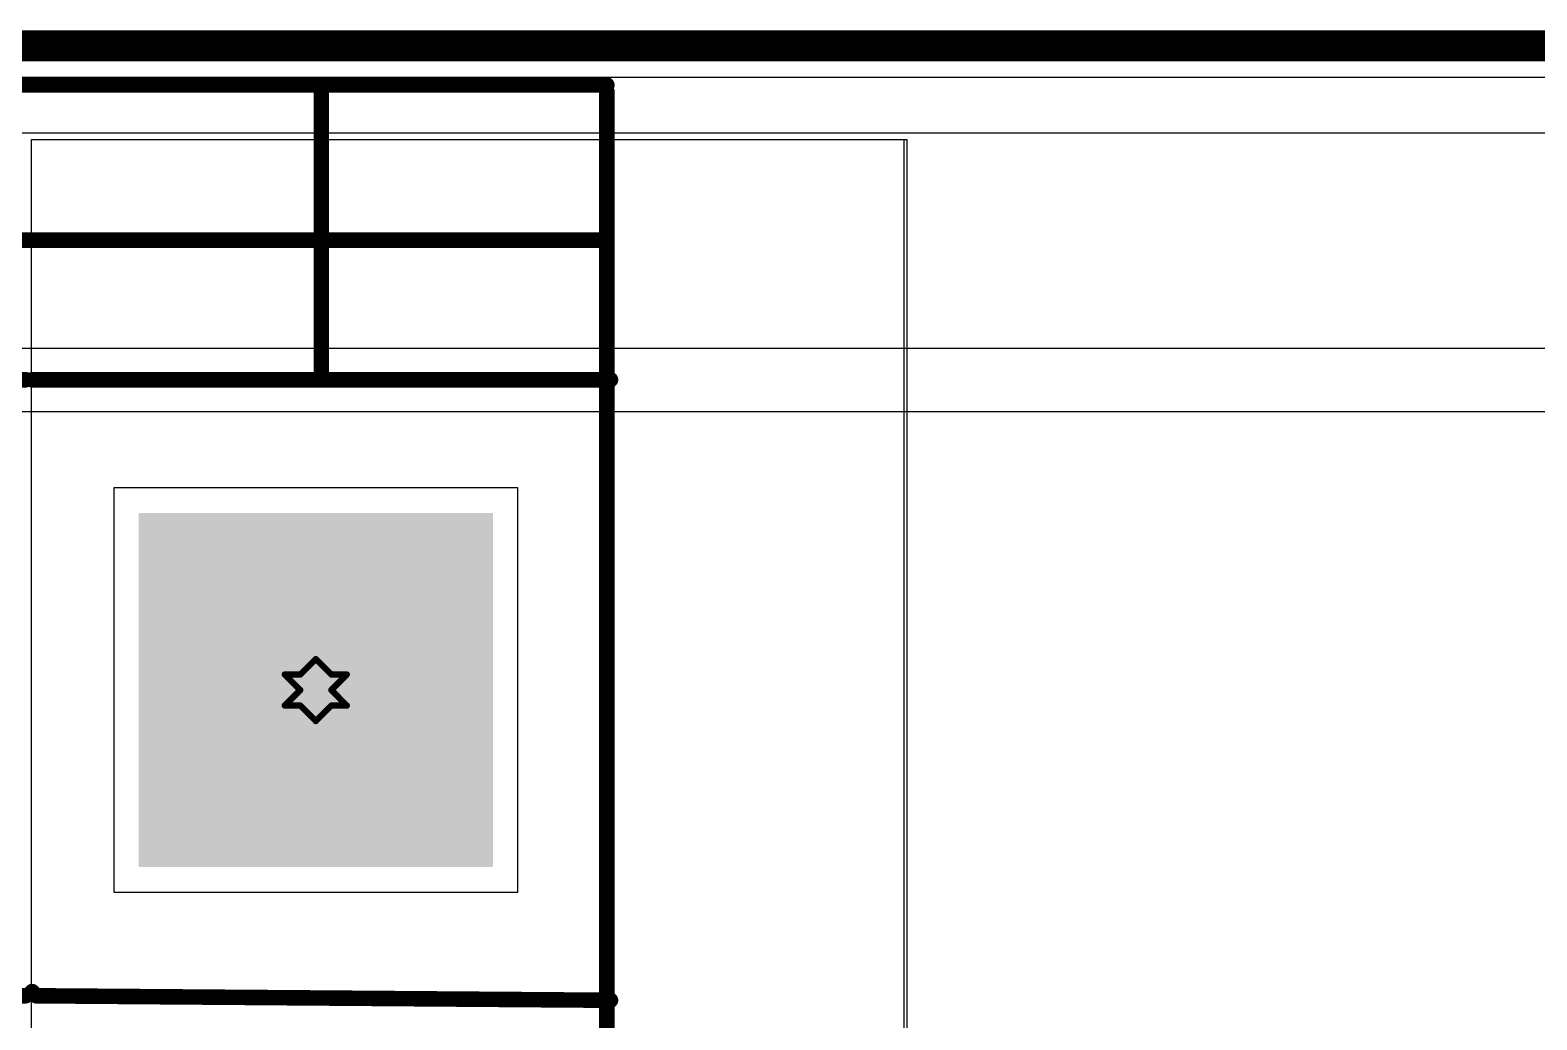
# Model space of a CAD drawing. Header units: inches. Extents: x -4 to 5258, y -4 to 5281.
# Drawn here: x 70.33 to 82.66, y 98.03 to 106.14 of the extents above; entities that cross this region are included whole.
import ezdxf

# ---------------------------------------------------------------- set-up
doc = ezdxf.new("R2010")
doc.units = ezdxf.units.IN
for name, color, linetype in [('Board Outline', 216, 'Continuous'), ('Bottom Layer', 5, 'Continuous'), ('Bottom Solder', 6, 'Continuous'), ('Drill Drawing', 1, 'Continuous'), ('Layer 1', 16, 'Continuous'), ('Layer 2', 76, 'Continuous'), ('Multi-Layer', 9, 'Continuous'), ('Pad Holes', 156, 'Continuous'), ('Top Layer', 1, 'Continuous'), ('Top Overlay', 2, 'Continuous'), ('Top Solder', 216, 'Continuous')]:
    doc.layers.add(name, color=color, linetype=linetype)

# ---------------------------------------------------------------- blocks, each defined once
blk = doc.blocks.new('DB128L_5_08_4P_GN_S_206')
at = {"layer": 'Bottom Layer'}
blk.add_hatch(color=5, dxfattribs=at).paths.add_polyline_path([(-9.02, 1.4), (-6.22, 1.4), (-6.22, -1.4), (-9.02, -1.4)])
at = {"layer": 'Bottom Solder'}
blk.add_hatch(color=6, dxfattribs=at).paths.add_polyline_path([(-9.07, 1.45), (-6.17, 1.45), (-6.17, -1.45), (-9.07, -1.45)])
at = {"layer": 'Layer 1'}
blk.add_hatch(color=16, dxfattribs=at).paths.add_polyline_path([(-9.02, 1.4), (-6.22, 1.4), (-6.22, -1.4), (-9.02, -1.4)])
at = {"layer": 'Layer 2'}
blk.add_hatch(color=76, dxfattribs=at).paths.add_polyline_path([(-9.02, 1.4), (-6.22, 1.4), (-6.22, -1.4), (-9.02, -1.4)])
at = {"layer": 'Multi-Layer'}
blk.add_hatch(color=9, dxfattribs=at).paths.add_polyline_path([(-9.02, 1.4), (-6.22, 1.4), (-6.22, -1.4), (-9.02, -1.4)])
at = {"layer": 'Pad Holes'}
h = blk.add_hatch(color=7, dxfattribs=at)
edge = h.paths.add_edge_path()
edge.add_arc((-7.657, 0), 0.75, 90, 270)
edge.add_line((-7.657, -0.75), (-7.583, -0.75))
edge.add_arc((-7.583, 0), 0.75, 270, 450)
edge.add_line((-7.583, 0.75), (-7.657, 0.75))
at = {"layer": 'Top Layer'}
blk.add_hatch(color=1, dxfattribs=at).paths.add_polyline_path([(-9.02, 1.4), (-6.22, 1.4), (-6.22, -1.4), (-9.02, -1.4)])
at = {"layer": 'Top Solder'}
blk.add_hatch(color=216, dxfattribs=at).paths.add_polyline_path([(-9.07, 1.45), (-6.17, 1.45), (-6.17, -1.45), (-9.07, -1.45)])
at = {"layer": 'Top Overlay'}
for points in [[(-10.003, -4.9, 0.127, 0.127, 0), (-10.003, 5.1, 0.127, 0.127, 0)], [(-5.331, 2.503, 0.127, 0.127, 0), (-10.033, 2.54, 0.127, 0.127, 0)], [(-5.297, 2.469, 0.127, 0.127, 0), (-5.331, 2.503, 0.127, 0.127, 0)], [(4.702, 2.503, 0.127, 0.127, 0), (-5.244, 2.503, 0.127, 0.127, 0)], [(-5.297, -2.54, 0.127, 0.127, 0), (-10.033, -2.54, 0.127, 0.127, 0)], [(-7.665, -4.908, 0.127, 0.127, 0), (-7.665, -2.54, 0.127, 0.127, 0)], [(4.736, -2.54, 0.127, 0.127, 0), (-5.244, -2.54, 0.127, 0.127, 0)], [(0.18, -3.683, 0.127, 0.127, 0), (-10.003, -3.683, 0.127, 0.127, 0)], [(0.355, -4.953, 0.127, 0.127, 0), (-10.003, -4.953, 0.127, 0.127, 0)]]:
    blk.add_lwpolyline(points, format="xyseb", dxfattribs=at)
for points in [[(-10.065, 2.54, 0.0635, 0.0635, 1), (-10.001, 2.54, 0.0635, 0.0635, 1)], [(-5.363, 2.503, 0.0635, 0.0635, 1), (-5.299, 2.503, 0.0635, 0.0635, 1)], [(-5.363, 2.503, 0.0635, 0.0635, 1), (-5.299, 2.503, 0.0635, 0.0635, 1)], [(-5.329, 2.469, 0.0635, 0.0635, 1), (-5.265, 2.469, 0.0635, 0.0635, 1)], [(-5.276, 2.503, 0.0635, 0.0635, 1), (-5.212, 2.503, 0.0635, 0.0635, 1)], [(-10.065, -2.54, 0.0635, 0.0635, 1), (-10.001, -2.54, 0.0635, 0.0635, 1)], [(-7.697, -2.54, 0.0635, 0.0635, 1), (-7.633, -2.54, 0.0635, 0.0635, 1)], [(-5.329, -2.54, 0.0635, 0.0635, 1), (-5.265, -2.54, 0.0635, 0.0635, 1)], [(-5.276, -2.54, 0.0635, 0.0635, 1), (-5.212, -2.54, 0.0635, 0.0635, 1)], [(-10.035, -3.683, 0.0635, 0.0635, 1), (-9.971, -3.683, 0.0635, 0.0635, 1)], [(-10.035, -4.9, 0.0635, 0.0635, 1), (-9.971, -4.9, 0.0635, 0.0635, 1)], [(-10.035, -4.953, 0.0635, 0.0635, 1), (-9.971, -4.953, 0.0635, 0.0635, 1)], [(-7.697, -4.908, 0.0635, 0.0635, 1), (-7.633, -4.908, 0.0635, 0.0635, 1)]]:
    blk.add_lwpolyline(points, format="xyseb", close=True, dxfattribs=at)

msp = doc.modelspace()

# ---------------------------------------------------------------- linework, layer by layer
at = {"layer": 'Board Outline'}
msp.add_lwpolyline([(-4.009, 106.009, 0.254, 0.254, 0), (145.991, 106.009, 0.254, 0.254, 0)], format="xyseb", dxfattribs=at)
at = {"layer": 'Bottom Layer'}
for p, q in [((50.144, 105.295), (125.662, 105.295)), ((74.321, 102.388), (71.013, 102.388)), ((71.013, 102.388), (71.013, 99.08)), ((74.321, 99.08), (74.321, 102.388)), ((71.013, 99.08), (74.321, 99.08))]:
    msp.add_line(p, q, dxfattribs=at)
at = {"layer": 'Drill Drawing'}
for points in [[(72.54, 100.861, 0.0508, 0.0508, 0), (72.667, 100.988, 0.0508, 0.0508, 0)], [(72.667, 100.988, 0.0508, 0.0508, 0), (72.794, 100.861, 0.0508, 0.0508, 0)], [(72.413, 100.861, 0.0508, 0.0508, 0), (72.54, 100.734, 0.0508, 0.0508, 0)], [(72.413, 100.861, 0.0508, 0.0508, 0), (72.54, 100.861, 0.0508, 0.0508, 0)], [(72.794, 100.861, 0.0508, 0.0508, 0), (72.921, 100.861, 0.0508, 0.0508, 0)], [(72.794, 100.734, 0.0508, 0.0508, 0), (72.921, 100.861, 0.0508, 0.0508, 0)], [(72.413, 100.607, 0.0508, 0.0508, 0), (72.54, 100.734, 0.0508, 0.0508, 0)], [(72.794, 100.734, 0.0508, 0.0508, 0), (72.921, 100.607, 0.0508, 0.0508, 0)], [(72.413, 100.607, 0.0508, 0.0508, 0), (72.54, 100.607, 0.0508, 0.0508, 0)], [(72.54, 100.607, 0.0508, 0.0508, 0), (72.667, 100.48, 0.0508, 0.0508, 0)], [(72.667, 100.48, 0.0508, 0.0508, 0), (72.794, 100.607, 0.0508, 0.0508, 0)], [(72.794, 100.607, 0.0508, 0.0508, 0), (72.921, 100.607, 0.0508, 0.0508, 0)]]:
    msp.add_lwpolyline(points, format="xyseb", dxfattribs=at)
for points in [[(72.654, 100.988, 0.0254, 0.0254, 1), (72.68, 100.988, 0.0254, 0.0254, 1)], [(72.654, 100.988, 0.0254, 0.0254, 1), (72.68, 100.988, 0.0254, 0.0254, 1)], [(72.4, 100.861, 0.0254, 0.0254, 1), (72.426, 100.861, 0.0254, 0.0254, 1)], [(72.4, 100.861, 0.0254, 0.0254, 1), (72.426, 100.861, 0.0254, 0.0254, 1)], [(72.527, 100.861, 0.0254, 0.0254, 1), (72.553, 100.861, 0.0254, 0.0254, 1)], [(72.527, 100.861, 0.0254, 0.0254, 1), (72.553, 100.861, 0.0254, 0.0254, 1)], [(72.781, 100.861, 0.0254, 0.0254, 1), (72.807, 100.861, 0.0254, 0.0254, 1)], [(72.781, 100.861, 0.0254, 0.0254, 1), (72.807, 100.861, 0.0254, 0.0254, 1)], [(72.908, 100.861, 0.0254, 0.0254, 1), (72.934, 100.861, 0.0254, 0.0254, 1)], [(72.908, 100.861, 0.0254, 0.0254, 1), (72.934, 100.861, 0.0254, 0.0254, 1)], [(72.527, 100.734, 0.0254, 0.0254, 1), (72.553, 100.734, 0.0254, 0.0254, 1)], [(72.527, 100.734, 0.0254, 0.0254, 1), (72.553, 100.734, 0.0254, 0.0254, 1)], [(72.781, 100.734, 0.0254, 0.0254, 1), (72.807, 100.734, 0.0254, 0.0254, 1)], [(72.781, 100.734, 0.0254, 0.0254, 1), (72.807, 100.734, 0.0254, 0.0254, 1)], [(72.4, 100.607, 0.0254, 0.0254, 1), (72.426, 100.607, 0.0254, 0.0254, 1)], [(72.4, 100.607, 0.0254, 0.0254, 1), (72.426, 100.607, 0.0254, 0.0254, 1)], [(72.527, 100.607, 0.0254, 0.0254, 1), (72.553, 100.607, 0.0254, 0.0254, 1)], [(72.527, 100.607, 0.0254, 0.0254, 1), (72.553, 100.607, 0.0254, 0.0254, 1)], [(72.781, 100.607, 0.0254, 0.0254, 1), (72.807, 100.607, 0.0254, 0.0254, 1)], [(72.781, 100.607, 0.0254, 0.0254, 1), (72.807, 100.607, 0.0254, 0.0254, 1)], [(72.908, 100.607, 0.0254, 0.0254, 1), (72.934, 100.607, 0.0254, 0.0254, 1)], [(72.908, 100.607, 0.0254, 0.0254, 1), (72.934, 100.607, 0.0254, 0.0254, 1)], [(72.654, 100.48, 0.0254, 0.0254, 1), (72.68, 100.48, 0.0254, 0.0254, 1)], [(72.654, 100.48, 0.0254, 0.0254, 1), (72.68, 100.48, 0.0254, 0.0254, 1)]]:
    msp.add_lwpolyline(points, format="xyseb", close=True, dxfattribs=at)
at = {"layer": 'Layer 1'}
for p, q in [((-3.75, 105.75), (145.732, 105.75)), ((70.97, 103.531), (5.224, 103.531)), ((117.154, 103.531), (70.97, 103.531)), ((5.742, 103.013), (70.97, 103.013)), ((70.97, 103.013), (116.939, 103.013)), ((74.321, 102.388), (71.013, 102.388)), ((71.013, 102.388), (71.013, 99.08)), ((74.321, 99.08), (74.321, 102.388)), ((71.013, 99.08), (74.321, 99.08))]:
    msp.add_line(p, q, dxfattribs=at)
at = {"layer": 'Layer 2'}
for p, q in [((70.34, 97.067), (70.34, 105.241)), ((70.34, 105.241), (77.505, 105.241)), ((77.505, 105.241), (77.505, 90.792))]:
    msp.add_line(p, q, dxfattribs=at)
at = {"layer": 'Top Layer'}
for p, q in [((70.34, 97.067), (70.34, 105.241)), ((70.34, 105.241), (77.483, 105.241)), ((77.483, 105.241), (77.483, 95.898))]:
    msp.add_line(p, q, dxfattribs=at)

# ---------------------------------------------------------------- block references
at = {"rotation": 180}
msp.add_blockref('DB128L_5_08_4P_GN_S_206', (65.047, 100.734), dxfattribs=at)

doc.saveas('drawing.dxf')
